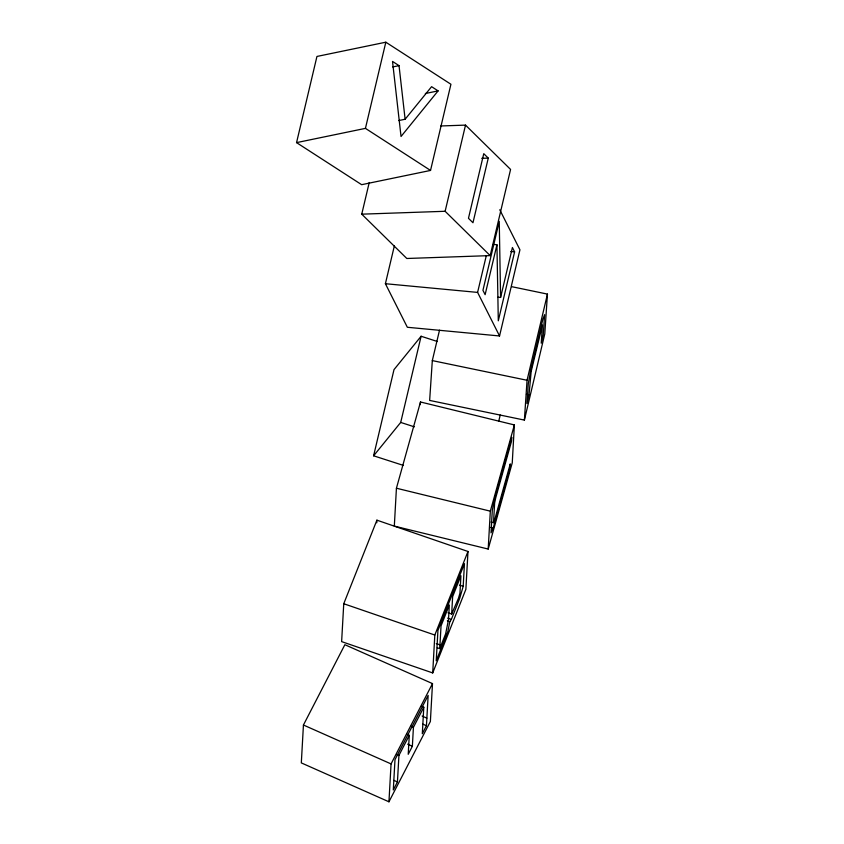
<?xml version="1.0" encoding="UTF-8"?>
<svg xmlns="http://www.w3.org/2000/svg" width="844" height="844" viewBox="0 0 844 844"><rect width="100%" height="100%" fill="white"/><g stroke="black" fill="none" stroke-linecap="round" stroke-linejoin="round"><path stroke-width="1.27" d="M303.439 725.017L301.319 762.902L388.947 801.8L430.377 721.483L432.497 683.598L344.869 644.711L303.439 725.017L391.057 763.915L388.947 801.8M343.751 603.734L341.63 641.619L432.708 672.932L465.867 589.365L467.987 551.48L376.909 520.168L343.751 603.734L434.818 635.036L432.708 672.932M376.772 522.784L376.909 520.168M396.427 488.222L394.317 526.107L488.201 549.054L512.255 462.828L514.376 424.933L420.491 401.987L396.427 488.222L490.322 511.169L488.201 549.054M421.42 706.185L423.783 707.24L422.306 733.763L426.442 725.734L428.14 695.424L394.992 759.674L393.293 789.984L397.44 781.945L398.927 755.433L409.277 735.346L406.913 734.301M420.344 404.603L420.491 401.987M409.277 735.346L408.222 754.293L412.368 746.265L413.423 727.317L423.783 707.24M439.756 648.635L441.032 625.91L449.324 605.011L448.512 619.559L445.664 633.77L439.756 648.635L437.297 647.791M451.667 614.031L452.637 596.655L460.929 575.766L459.959 593.142L458.492 598.174L451.667 614.031L447.974 612.765M463.187 586.358L464.453 563.623L437.93 630.468L436.232 660.778L447.837 631.534L449.82 621.68L451.371 619.39L459.663 598.501L463.187 586.358L459.495 585.082M493.529 522.668L494.616 503.077L495.702 497.928L511.548 441.138L511.759 437.35L494.922 497.717L492.305 510.124L491.029 532.859L493.223 528.027L510.061 467.66L510.272 463.873L494.436 520.664L493.529 522.668L490.986 522.046M439.513 330.183L432.318 360.599L429.649 400.425L524.388 420.09L544.781 333.918L547.45 294.102L511.601 286.654M524.388 420.09L527.057 380.275L547.45 294.102M528.998 394.897L531.182 371.413L542.46 324.929L541.236 343.192L543.272 334.572L544.612 314.664L542.84 319.296L530.602 371.001L528.291 383.598L526.962 403.516L528.998 394.897L526.434 394.359M296.55 142.625L316.943 56.453L385.824 42.2L450.928 84.263L430.535 170.435L361.654 184.688L296.55 142.625L365.431 128.372L430.535 170.435M365.431 128.372L385.824 42.2M440.768 125.967L465.519 125.112L510.578 169.433L490.185 255.605L406.808 258.486L361.749 214.165L369.25 182.483M499.775 209.766L519.936 249.792L499.542 335.965L407.346 327.272L385.402 283.711L394.401 245.699M403.464 465.434L373.607 455.802L394 369.63L421.103 336.26L437.276 341.472M490.185 255.605L445.126 211.285L465.519 125.112M373.607 455.802L400.71 422.433L421.103 336.26M488.265 158.113L472.967 222.742L468.462 218.301L483.76 153.682L488.265 158.113L481.755 158.334M499.542 335.965L477.598 292.404L486.302 255.658M493.096 244.401L496.937 244.76L485.131 294.672L482.937 290.325L499.247 221.381L500.597 297.436L498.034 297.193M500.597 297.436L512.413 247.514L514.608 251.871L498.298 320.815L496.937 244.76M498.72 421.325L500.218 414.984M490.322 511.169L514.376 424.933M434.818 635.036L467.987 551.48M391.057 763.915L432.497 683.598M405.12 119.247L431.59 86.679L438.099 90.888L401.037 136.485L392.523 61.433L399.033 65.642L405.12 119.247L398.737 120.565M392.66 66.961L399.033 65.642M425.344 93.526L438.099 90.888M361.749 214.165L445.126 211.285M510.768 251.512L514.608 251.871M385.402 283.711L477.598 292.404M432.318 360.599L527.057 380.275M490.691 527.405L493.223 528.027M400.71 422.433L414.393 426.842M447.679 618.124L451.371 619.39M447.352 620.825L449.82 621.68M436.285 643.582L439.977 644.848M422.127 716.05L426.864 718.149M422.897 724.152L426.442 725.734M411.06 726.262L413.423 727.317M407.631 744.155L412.368 746.265M396.553 754.378L398.927 755.433M393.884 780.373L397.44 781.945"/></g></svg>
